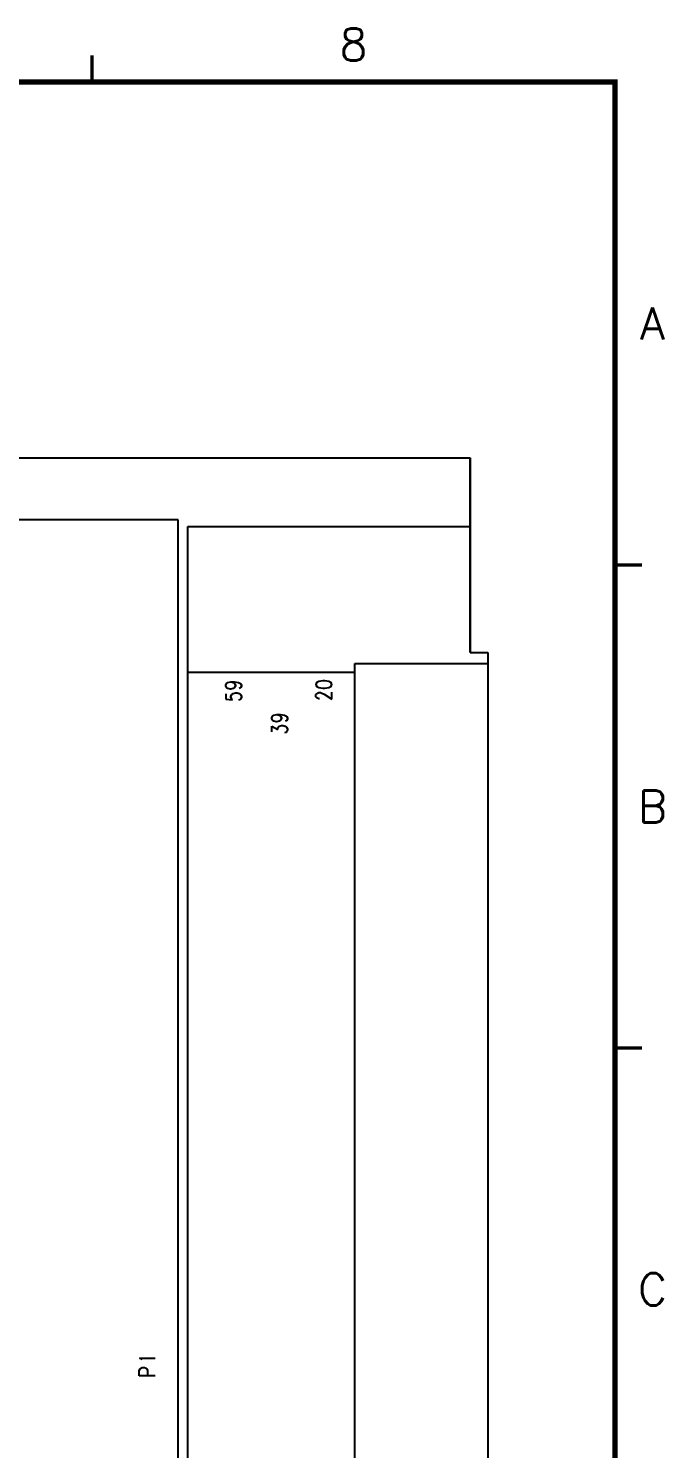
# Model space of a CAD drawing. Extents: x 295 to 953, y 10 to 290.
# Drawn here: x 827.3 to 886.5, y 157.7 to 290 of the extents above; entities that cross this region are included whole.
import ezdxf
from ezdxf.enums import TextEntityAlignment as Align

# ---------------------------------------------------------------- set-up
doc = ezdxf.new("R2010")
doc.units = 0
doc.header["$LTSCALE"] = 5
doc.header["$MEASUREMENT"] = 0
doc.layers.get('0').update_dxf_attribs({"linetype": 'CONTINUOUS', "lineweight": 25})
for name, color, linetype in [('BOTTOM_SILK_GBR', 5, 'CONTINUOUS'), ('문자', 4, 'CONTINUOUS'), ('테두리', 3, 'CONTINUOUS')]:
    doc.layers.add(name, color=color, linetype=linetype)
doc.styles.get("Standard").update_dxf_attribs({"font": 'simplex.shx'})

# ---------------------------------------------------------------- blocks, each defined once
blk = doc.blocks.new('C')
at = {"layer": '테두리'}
blk.add_line((405, 285), (405, 15), dxfattribs=at)
for points, const_width in [([(356.25, 287.5), (356.25, 285)], 0.3), ([(15, 285), (15, 15), (405, 15), (405, 285), (15, 285)], 0.5), ([(407.5, 240), (405, 240)], 0.3), ([(407.5, 195), (405, 195)], 0.3)]:
    blk.add_lwpolyline(points, dxfattribs=dict(at, const_width=const_width))
at = {"layer": '문자'}
for s, p in [('8', (380.62, 288.5)), ('A', (408.5, 262.5)), ('B', (408.5, 217.5)), ('C', (408.5, 172.5))]:
    blk.add_text(s, height=3, dxfattribs=at).set_placement(p, align=Align.MIDDLE)

msp = doc.modelspace()

# ---------------------------------------------------------------- linework, layer by layer
at = {"layer": 'BOTTOM_SILK_GBR', "color": 0}
for p, q in [((508.78, 250), (868.48, 250)), ((868.48, 231.85), (868.48, 250)), ((868.48, 250), (868.48, 231.85)), ((841.25, 244.22), (530.23, 244.22)), ((841.25, 90.78), (841.25, 244.22)), ((842.15, 243.6), (868.48, 243.6)), ((842.15, 87.51), (842.15, 243.6)), ((868.48, 231.85), (870.13, 231.85)), ((870.13, 231.85), (870.13, 103.15)), ((870.13, 231.85), (870.13, 103.15)), ((857.71, 230.82), (870.13, 230.82)), ((857.71, 229.99), (857.71, 230.82)), ((857.71, 229.99), (842.15, 229.99)), ((845.69, 228.8), (845.76, 228.96)), ((845.76, 228.96), (845.89, 229.06)), ((845.89, 229.06), (846.16, 229.12)), ((846.16, 229.12), (846.39, 229.06)), ((846.16, 229.12), (846.52, 229.12)), ((846.39, 229.06), (846.52, 228.96)), ((846.52, 229.12), (846.88, 229.06)), ((846.52, 228.96), (846.59, 228.8)), ((846.88, 229.06), (847.08, 228.96)), ((847.08, 228.96), (847.15, 228.8)), ((854.17, 229.05), (854.1, 228.91)), ((854.37, 229.15), (854.17, 229.05)), ((854.73, 229.2), (854.37, 229.15)), ((854.94, 229.2), (854.73, 229.2)), ((855.3, 229.15), (854.94, 229.2)), ((855.5, 229.05), (855.3, 229.15)), ((855.57, 228.91), (855.5, 229.05)), ((857.71, 101.05), (857.71, 229.99)), ((845.69, 228.75), (845.69, 228.8)), ((845.76, 228.6), (845.69, 228.75)), ((845.69, 227.98), (845.69, 227.5)), ((845.89, 228.49), (845.76, 228.6)), ((846.09, 228.44), (845.89, 228.49)), ((846.16, 228.44), (846.09, 228.44)), ((846.39, 228.49), (846.16, 228.44)), ((846.18, 227.78), (846.25, 227.93)), ((846.18, 227.64), (846.18, 227.78)), ((846.25, 227.5), (846.18, 227.64)), ((846.25, 227.93), (846.39, 228.03)), ((846.52, 228.6), (846.39, 228.49)), ((846.39, 228.03), (846.59, 228.08)), ((846.59, 228.75), (846.52, 228.6)), ((846.59, 228.8), (846.59, 228.75)), ((846.59, 228.08), (846.75, 228.08)), ((846.75, 228.08), (846.95, 228.03)), ((847.08, 228.55), (846.95, 228.49)), ((846.95, 228.03), (847.08, 227.93)), ((847.15, 228.7), (847.08, 228.55)), ((847.08, 227.93), (847.15, 227.78)), ((847.15, 227.64), (847.08, 227.5)), ((847.15, 228.8), (847.15, 228.7)), ((847.15, 227.78), (847.15, 227.64)), ((854.08, 227.92), (854.17, 228.01)), ((854.08, 227.72), (854.08, 227.92)), ((854.17, 227.63), (854.08, 227.72)), ((854.1, 228.91), (854.1, 228.82)), ((854.1, 228.82), (854.17, 228.67)), ((854.17, 228.67), (854.37, 228.57)), ((854.17, 228.01), (854.24, 228.06)), ((854.24, 227.58), (854.17, 227.63)), ((854.24, 228.06), (854.37, 228.11)), ((854.37, 228.57), (854.73, 228.53)), ((854.37, 228.11), (854.51, 228.11)), ((854.51, 228.11), (854.64, 228.06)), ((854.64, 228.06), (854.87, 227.97)), ((854.73, 228.53), (854.94, 228.53)), ((854.87, 227.97), (855.57, 227.49)), ((854.94, 228.53), (855.3, 228.57)), ((855.3, 228.57), (855.5, 228.67)), ((855.5, 228.67), (855.57, 228.82)), ((855.57, 228.82), (855.57, 228.91)), ((855.57, 227.49), (855.57, 228.16)), ((845.69, 227.5), (846.32, 227.45)), ((846.32, 227.45), (846.25, 227.5)), ((847.02, 227.45), (846.88, 227.4)), ((847.08, 227.5), (847.02, 227.45)), ((854.37, 227.53), (854.24, 227.58)), ((854.44, 227.53), (854.37, 227.53)), ((849.98, 225.75), (850.05, 225.91)), ((849.98, 225.7), (849.98, 225.75)), ((850.05, 225.55), (849.98, 225.7)), ((849.98, 224.45), (849.98, 224.97)), ((849.98, 224.97), (850.54, 224.68)), ((850.05, 225.91), (850.18, 226.01)), ((850.18, 225.44), (850.05, 225.55)), ((850.18, 226.01), (850.45, 226.07)), ((850.38, 225.39), (850.18, 225.44)), ((850.45, 225.39), (850.38, 225.39)), ((850.45, 226.07), (850.68, 226.01)), ((850.45, 226.07), (850.81, 226.07)), ((850.68, 225.44), (850.45, 225.39)), ((850.61, 224.92), (850.68, 224.97)), ((850.68, 226.01), (850.81, 225.91)), ((850.81, 225.55), (850.68, 225.44)), ((850.68, 224.97), (850.88, 225.03)), ((850.81, 226.07), (851.17, 226.01)), ((850.81, 225.91), (850.88, 225.75)), ((850.88, 225.7), (850.81, 225.55)), ((850.88, 225.75), (850.88, 225.7)), ((850.88, 225.03), (851.04, 225.03)), ((851.04, 225.03), (851.24, 224.97)), ((851.17, 226.01), (851.37, 225.91)), ((851.37, 225.49), (851.24, 225.44)), ((851.24, 224.97), (851.37, 224.88)), ((851.37, 225.91), (851.44, 225.75)), ((851.44, 225.65), (851.37, 225.49)), ((851.44, 225.75), (851.44, 225.65)), ((850.54, 224.83), (850.61, 224.92)), ((850.54, 224.68), (850.54, 224.83)), ((851.31, 224.4), (851.17, 224.35)), ((851.37, 224.45), (851.31, 224.4)), ((851.37, 224.88), (851.44, 224.74)), ((851.44, 224.59), (851.37, 224.45)), ((851.44, 224.74), (851.44, 224.59)), ((837.85, 166.01), (837.65, 166.1)), ((837.65, 166.1), (839.11, 166.1)), ((837.91, 165.95), (837.85, 166.01)), ((837.62, 164.95), (837.71, 165.11)), ((837.62, 164.46), (837.62, 164.95)), ((839.11, 164.46), (837.62, 164.46)), ((837.71, 165.11), (837.78, 165.17)), ((837.78, 165.17), (837.91, 165.23)), ((837.91, 165.23), (838.12, 165.23)), ((838.12, 165.23), (838.27, 165.17)), ((838.27, 165.17), (838.34, 165.11)), ((838.34, 165.11), (838.41, 164.95)), ((838.41, 164.95), (838.41, 164.46))]:
    msp.add_line(p, q, dxfattribs=at)

# ---------------------------------------------------------------- block references
msp.add_blockref('C', (476.98, 0))

doc.saveas('drawing.dxf')
